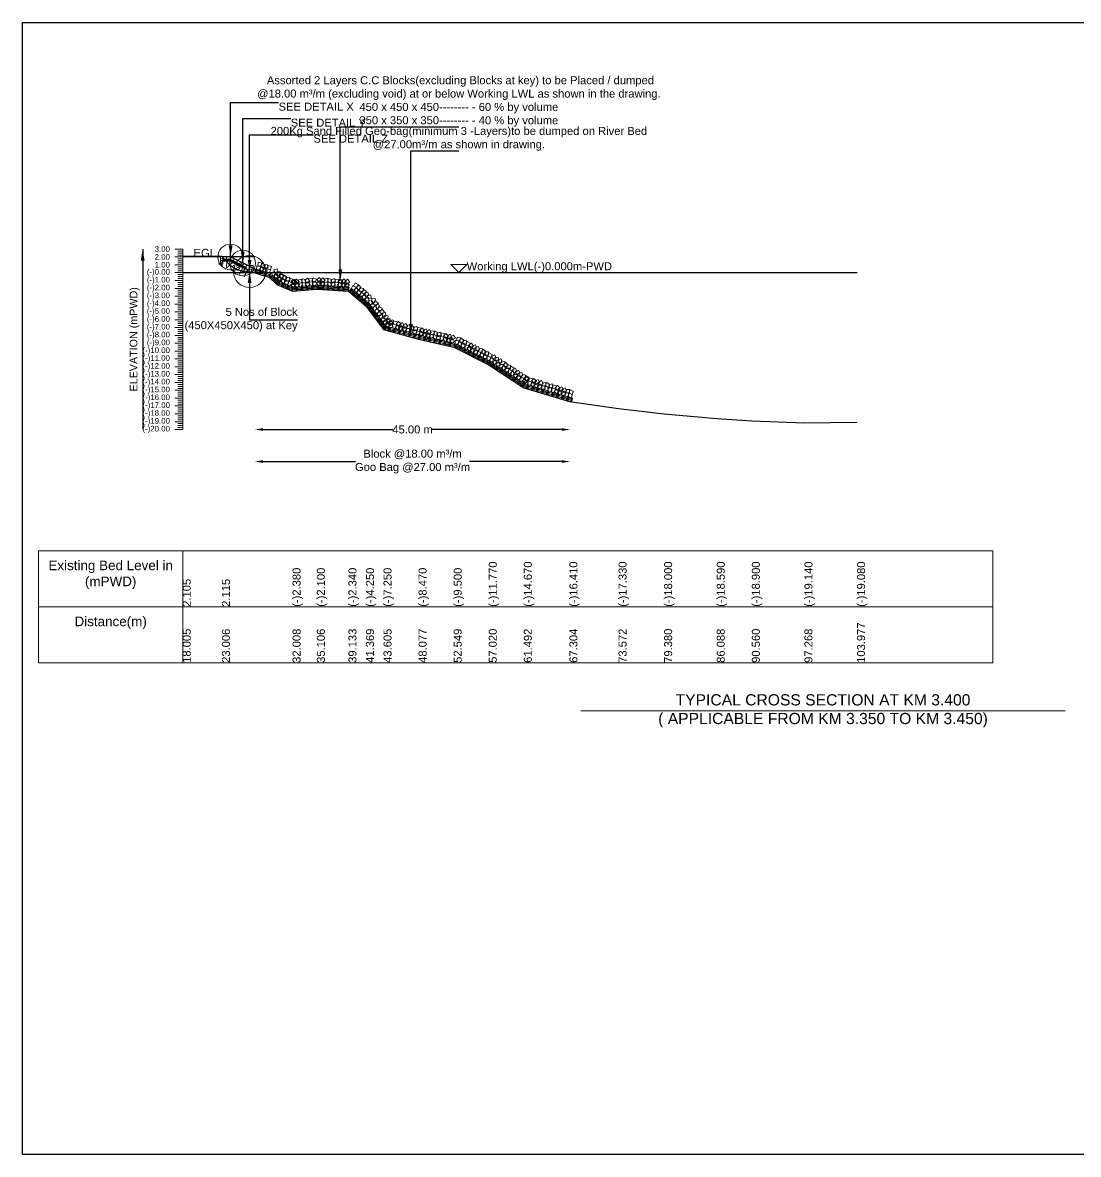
# Model space of a CAD drawing. Header units: inches. Extents: x 89000 to 1304432, y -10828 to 220529.
# Drawn here: x 701460 to 708055, y 172130 to 179201 of the extents above; entities that cross this region are included whole.
import ezdxf

# ---------------------------------------------------------------- set-up
doc = ezdxf.new("R2010")
doc.units = ezdxf.units.IN
doc.header["$LTSCALE"] = 7
doc.header["$MEASUREMENT"] = 0
for name, color, linetype, lineweight in [('Cross section Data Border', 7, 'Continuous', 9), ('Cross Section Labels', 7, 'Continuous', 9), ('Existing_Bed_Level for Xsection', 7, 'Continuous', 25), ('Long Section Labels', 7, 'Continuous', 9)]:
    doc.layers.add(name, color=color, linetype=linetype, lineweight=lineweight)
doc.styles.get("Standard").update_dxf_attribs({"font": 'arial.ttf'})
doc.dimstyles.new('Appron Lebeling Style', dxfattribs={"dimtxt": 50, "dimasz": 50, "dimexe": 0.18, "dimexo": 0.0625, "dimgap": 0.09, "dimtad": 0, "dimtih": 1, "dimtoh": 1, "dimdec": 4, "dimzin": 0, "dimdsep": 46, "dimtxsty": 'Standard', "dimcen": 0.09, "dimse1": 1, "dimse2": 1, "dimadec": 0, "dimazin": 0, "dimtfac": 1, "dimtdec": 4, "dimtofl": 0, "dimtmove": 0, "dimatfit": 3, "dimfxl": 1, "dimtolj": 1, "dimtzin": 0, "dimarcsym": 0})
doc.dimstyles.get("Standard").update_dxf_attribs({"dimtxt": 0.18, "dimasz": 0.18, "dimexe": 0.18, "dimexo": 0.0625, "dimgap": 0.09, "dimtad": 0, "dimtih": 1, "dimtoh": 1, "dimdec": 4, "dimzin": 0, "dimdsep": 46, "dimtxsty": 'Standard', "dimcen": 0.09, "dimadec": 0, "dimazin": 0, "dimtfac": 1, "dimtdec": 4, "dimtofl": 0, "dimtmove": 0, "dimatfit": 3, "dimfxl": 1, "dimtolj": 1, "dimtzin": 0, "dimarcsym": 0})

# ---------------------------------------------------------------- blocks, each defined once
blk = doc.blocks.new('*D66')
at = {"layer": 'Cross Section Labels', "color": 0, "lineweight": -2, "transparency": 16777216}
for p, q in [((702960.6, 176658.5), (703771.8, 176658.5)), ((704830.1, 176658.5), (704018.9, 176658.5))]:
    blk.add_line(p, q, dxfattribs=at)
at = {"layer": 'Cross Section Labels', "color": 0, "transparency": 16777216}
for points in [[(702960.6, 176666.8), (702960.6, 176650.2), (702910.6, 176658.5)], [(704830.1, 176666.8), (704830.1, 176650.2), (704880.1, 176658.5)]]:
    blk.add_solid(points, dxfattribs=at)
at = {"layer": 'Defpoints', "color": 0, "transparency": 16777216}
for p in [(702910.6, 177638.5), (704880.1, 176833.7), (704880.1, 176658.5)]:
    blk.add_point(p, dxfattribs=at)
at = {"layer": 'Cross Section Labels', "color": 0, "transparency": 16777216, "insert": (703895.4, 176658.5), "char_height": 50, "attachment_point": 5}
blk.add_mtext('\\A1;45.00 m', dxfattribs=at)
blk = doc.blocks.new('*D67')
at = {"layer": 'Cross Section Labels', "color": 0, "lineweight": -2, "transparency": 16777216}
for p, q in [((702960.6, 176458.5), (703539.7, 176458.5)), ((704830.1, 176458.5), (704251, 176458.5))]:
    blk.add_line(p, q, dxfattribs=at)
at = {"layer": 'Cross Section Labels', "color": 0, "transparency": 16777216}
for points in [[(702960.6, 176466.8), (702960.6, 176450.2), (702910.6, 176458.5)], [(704830.1, 176466.8), (704830.1, 176450.2), (704880.1, 176458.5)]]:
    blk.add_solid(points, dxfattribs=at)
at = {"layer": 'Defpoints', "color": 0, "transparency": 16777216}
for p in [(702910.6, 177638.5), (704880.1, 176833.7), (704880.1, 176458.5)]:
    blk.add_point(p, dxfattribs=at)
at = {"layer": 'Cross Section Labels', "color": 0, "transparency": 16777216, "insert": (703895.4, 176458.5), "char_height": 50, "attachment_point": 5}
blk.add_mtext('\\A1;Block @18.00 m³/m ^JGoo Bag @27.00 m³/m ', dxfattribs=at)

msp = doc.modelspace()

# ---------------------------------------------------------------- linework, layer by layer
msp.add_lwpolyline([(701459.68143, 179200.63194), (711459.68143, 179200.63194), (711459.68143, 172129.63194), (701459.68143, 172129.63194)], close=True)
at = {"layer": 'Cross section Data Border'}
msp.add_lwpolyline([(701559.68143, 175900.63194), (707521.52304, 175900.63194), (707521.52304, 175200.63194), (701559.68143, 175200.63194)], close=True, dxfattribs=at)
for points in [[(702459.68143, 175900.63194), (702459.68143, 175200.63194)], [(701559.68143, 175550.63194), (707521.52304, 175550.63194)]]:
    msp.add_lwpolyline(points, dxfattribs=at)
at = {"layer": 'Cross Section Labels'}
msp.add_lwpolyline([(704183.60416, 177638.49194), (704233.60416, 177688.49194), (704133.60416, 177688.49194)], close=True, dxfattribs=at)
msp.add_lwpolyline([(704947.68143, 174900.63194), (706459.68143, 174900.63194), (707971.68143, 174900.63194)], dxfattribs=at)
for centre, radius in [((702758.70416, 177736.49194), 80), ((702834.65416, 177698.51694), 80), ((702877.52916, 177645.84194), 100)]:
    msp.add_circle(centre, radius, dxfattribs=at)
at = {"layer": 'Existing_Bed_Level for Xsection'}
for points in [[(702459.68143, 177741.63694), (702704.75419, 177742.12694), (702753.75588, 177686.31594), (702802.779, 177656.62194), (702851.78069, 177647.80194), (702900.80382, 177641.92194), (702949.80551, 177624.77194), (702998.82863, 177610.07194), (703047.83033, 177564.50194), (703145.85514, 177521.87194), (703297.62778, 177535.59194), (703494.98849, 177523.83194), (703604.54451, 177430.24194), (703714.10169, 177283.24194), (703933.21888, 177223.46194), (704152.33904, 177172.99194), (704371.46148, 177061.76194), (704590.58569, 176919.66194), (704875.3338, 176834.40194), (705182.46624, 176789.32194), (705467.09432, 176756.49194), (705795.78828, 176727.58194), (706014.91824, 176712.39194), (706343.61399, 176700.63194), (706672.31055, 176703.57194)], [(702910.60416, 177736.49194), (702459.68143, 177736.49194)], [(702954.70416, 177638.49194), (702761.808, 177734.94002), (702758.70416, 177736.49194), (702755.23396, 177736.49194), (702711.13396, 177736.49194)], [(702711.13396, 177721.79194), (702755.23396, 177721.79194), (702855.47916, 177671.66934)], [(702711.13396, 177716.89194), (702754.07722, 177716.89194), (702855.47916, 177666.19097)], [(702711.13396, 177711.99194), (702752.92049, 177711.99194), (702855.47916, 177660.7126)], [(702459.68143, 177638.49194), (706672.31055, 177638.49194)]]:
    msp.add_lwpolyline(points, dxfattribs=at)
at = {"layer": 'Long Section Labels'}
for points in [[(702459.68143, 177785.49194), (702409.68143, 177785.49194)], [(702459.68143, 177773.24194), (702429.68143, 177773.24194)], [(702459.68143, 176658.49194), (702459.68143, 176707.49194), (702459.68143, 176756.49194), (702459.68143, 176805.49194), (702459.68143, 176854.49194), (702459.68143, 176903.49194), (702459.68143, 176952.49194), (702459.68143, 177001.49194), (702459.68143, 177050.49194), (702459.68143, 177099.49194), (702459.68143, 177148.49194), (702459.68143, 177197.49194), (702459.68143, 177246.49194), (702459.68143, 177295.49194), (702459.68143, 177344.49194), (702459.68143, 177393.49194), (702459.68143, 177442.49194), (702459.68143, 177491.49194), (702459.68143, 177540.49194), (702459.68143, 177589.49194), (702459.68143, 177638.49194), (702459.68143, 177687.49194), (702459.68143, 177736.49194), (702459.68143, 177785.49194)], [(702459.68143, 177736.49194), (702409.68143, 177736.49194)], [(702459.68143, 177760.99194), (702429.68143, 177760.99194)], [(702459.68143, 177748.74194), (702429.68143, 177748.74194)], [(702459.68143, 177724.24194), (702429.68143, 177724.24194)], [(702459.68143, 177711.99194), (702429.68143, 177711.99194)], [(702459.68143, 177699.74194), (702429.68143, 177699.74194)], [(702459.68143, 177687.49194), (702409.68143, 177687.49194)], [(702459.68143, 177638.49194), (702409.68143, 177638.49194)], [(702459.68143, 177675.24194), (702429.68143, 177675.24194)], [(702459.68143, 177662.99194), (702429.68143, 177662.99194)], [(702459.68143, 177650.74194), (702429.68143, 177650.74194)], [(702459.68143, 177626.24194), (702429.68143, 177626.24194)], [(702459.68143, 177589.49194), (702409.68143, 177589.49194)], [(702459.68143, 177613.99194), (702429.68143, 177613.99194)], [(702459.68143, 177601.74194), (702429.68143, 177601.74194)], [(702459.68143, 177577.24194), (702429.68143, 177577.24194)], [(702459.68143, 177564.99194), (702429.68143, 177564.99194)], [(702459.68143, 177540.49194), (702409.68143, 177540.49194)], [(702459.68143, 177491.49194), (702409.68143, 177491.49194)], [(702459.68143, 177552.74194), (702429.68143, 177552.74194)], [(702459.68143, 177528.24194), (702429.68143, 177528.24194)], [(702459.68143, 177515.99194), (702429.68143, 177515.99194)], [(702459.68143, 177503.74194), (702429.68143, 177503.74194)], [(702459.68143, 177442.49194), (702409.68143, 177442.49194)], [(702459.68143, 177479.24194), (702429.68143, 177479.24194)], [(702459.68143, 177466.99194), (702429.68143, 177466.99194)], [(702459.68143, 177454.74194), (702429.68143, 177454.74194)], [(702459.68143, 177430.24194), (702429.68143, 177430.24194)], [(702459.68143, 177417.99194), (702429.68143, 177417.99194)], [(702459.68143, 177393.49194), (702409.68143, 177393.49194)], [(702459.68143, 177344.49194), (702409.68143, 177344.49194)], [(702459.68143, 177405.74194), (702429.68143, 177405.74194)], [(702459.68143, 177381.24194), (702429.68143, 177381.24194)], [(702459.68143, 177368.99194), (702429.68143, 177368.99194)], [(702459.68143, 177356.74194), (702429.68143, 177356.74194)], [(702459.68143, 177295.49194), (702409.68143, 177295.49194)], [(702459.68143, 177332.24194), (702429.68143, 177332.24194)], [(702459.68143, 177319.99194), (702429.68143, 177319.99194)], [(702459.68143, 177307.74194), (702429.68143, 177307.74194)], [(702459.68143, 177283.24194), (702429.68143, 177283.24194)], [(702459.68143, 177270.99194), (702429.68143, 177270.99194)], [(702459.68143, 177246.49194), (702409.68143, 177246.49194)], [(702459.68143, 177258.74194), (702429.68143, 177258.74194)], [(702459.68143, 177234.24194), (702429.68143, 177234.24194)], [(702459.68143, 177221.99194), (702429.68143, 177221.99194)], [(702459.68143, 177209.74194), (702429.68143, 177209.74194)], [(702459.68143, 177197.49194), (702409.68143, 177197.49194)], [(702459.68143, 177148.49194), (702409.68143, 177148.49194)], [(702459.68143, 177185.24194), (702429.68143, 177185.24194)], [(702459.68143, 177172.99194), (702429.68143, 177172.99194)], [(702459.68143, 177160.74194), (702429.68143, 177160.74194)], [(702459.68143, 177136.24194), (702429.68143, 177136.24194)], [(702459.68143, 177099.49194), (702409.68143, 177099.49194)], [(702459.68143, 177123.99194), (702429.68143, 177123.99194)], [(702459.68143, 177111.74194), (702429.68143, 177111.74194)], [(702459.68143, 177087.24194), (702429.68143, 177087.24194)], [(702459.68143, 177074.99194), (702429.68143, 177074.99194)], [(702459.68143, 177062.74194), (702429.68143, 177062.74194)], [(702459.68143, 177050.49194), (702409.68143, 177050.49194)], [(702459.68143, 177001.49194), (702409.68143, 177001.49194)], [(702459.68143, 177038.24194), (702429.68143, 177038.24194)], [(702459.68143, 177025.99194), (702429.68143, 177025.99194)], [(702459.68143, 177013.74194), (702429.68143, 177013.74194)], [(702459.68143, 176989.24194), (702429.68143, 176989.24194)], [(702459.68143, 176952.49194), (702409.68143, 176952.49194)], [(702459.68143, 176976.99194), (702429.68143, 176976.99194)], [(702459.68143, 176964.74194), (702429.68143, 176964.74194)], [(702459.68143, 176940.24194), (702429.68143, 176940.24194)], [(702459.68143, 176927.99194), (702429.68143, 176927.99194)], [(702459.68143, 176903.49194), (702409.68143, 176903.49194)], [(702459.68143, 176854.49194), (702409.68143, 176854.49194)], [(702459.68143, 176915.74194), (702429.68143, 176915.74194)], [(702459.68143, 176891.24194), (702429.68143, 176891.24194)], [(702459.68143, 176878.99194), (702429.68143, 176878.99194)], [(702459.68143, 176866.74194), (702429.68143, 176866.74194)], [(702459.68143, 176805.49194), (702409.68143, 176805.49194)], [(702459.68143, 176842.24194), (702429.68143, 176842.24194)], [(702459.68143, 176829.99194), (702429.68143, 176829.99194)], [(702459.68143, 176817.74194), (702429.68143, 176817.74194)], [(702459.68143, 176793.24194), (702429.68143, 176793.24194)], [(702459.68143, 176780.99194), (702429.68143, 176780.99194)], [(702459.68143, 176756.49194), (702409.68143, 176756.49194)], [(702459.68143, 176707.49194), (702409.68143, 176707.49194)], [(702459.68143, 176768.74194), (702429.68143, 176768.74194)], [(702459.68143, 176744.24194), (702429.68143, 176744.24194)], [(702459.68143, 176731.99194), (702429.68143, 176731.99194)], [(702459.68143, 176719.74194), (702429.68143, 176719.74194)], [(702459.68143, 176658.49194), (702409.68143, 176658.49194)], [(702459.68143, 176695.24194), (702429.68143, 176695.24194)], [(702459.68143, 176682.99194), (702429.68143, 176682.99194)], [(702459.68143, 176670.74194), (702429.68143, 176670.74194)]]:
    msp.add_lwpolyline(points, dxfattribs=at)
for points in [[(702711.13396, 177736.49194), (702696.43396, 177736.49194), (702696.43396, 177714.44194), (702711.13396, 177714.44194)], [(702711.13396, 177714.44194), (702696.43396, 177714.44194), (702696.43396, 177692.39194), (702711.13396, 177692.39194)], [(702733.18396, 177736.49194), (702711.13396, 177736.49194), (702711.13396, 177721.79194), (702733.18396, 177721.79194)], [(702755.23396, 177736.49194), (702733.18396, 177736.49194), (702733.18396, 177721.79194), (702755.23396, 177721.79194)], [(702781.53012, 177725.07896), (702761.808, 177734.94002), (702755.23396, 177721.79194), (702774.95608, 177711.93088)], [(702801.25224, 177715.2179), (702781.53012, 177725.07896), (702774.95608, 177711.93088), (702794.6782, 177702.06982)], [(702820.97436, 177705.35684), (702801.25224, 177715.2179), (702794.6782, 177702.06982), (702814.40032, 177692.20876)], [(702840.69648, 177695.49578), (702820.97436, 177705.35684), (702814.40032, 177692.20876), (702834.12244, 177682.3477)], [(702860.4186, 177685.63472), (702840.69648, 177695.49578), (702834.12244, 177682.3477), (702853.84456, 177672.48664)], [(702952.00813, 177699.82716), (702930.01956, 177701.47197), (702928.37475, 177679.4834), (702950.36332, 177677.83859)], [(702976.32425, 177685.26589), (702958.10898, 177697.69193), (702945.68294, 177679.47666), (702963.89821, 177667.05062)], [(702866.50416, 177660.54194), (702844.45416, 177660.54194), (702844.45416, 177638.49194), (702866.50416, 177638.49194)], [(702877.52916, 177682.59194), (702855.47916, 177682.59194), (702855.47916, 177660.54194), (702877.52916, 177660.54194)], [(702888.55416, 177660.54194), (702866.50416, 177660.54194), (702866.50416, 177638.49194), (702888.55416, 177638.49194)], [(702899.57916, 177682.59194), (702877.52916, 177682.59194), (702877.52916, 177660.54194), (702899.57916, 177660.54194)], [(702910.60416, 177660.54194), (702888.55416, 177660.54194), (702888.55416, 177638.49194), (702910.60416, 177638.49194)], [(702944.72413, 177679.015), (702922.73556, 177680.65981), (702921.09075, 177658.67125), (702943.07932, 177657.02643)], [(702969.04025, 177664.45373), (702950.82498, 177676.87978), (702938.39894, 177658.66451), (702956.61421, 177646.23847)], [(702981.36826, 177668.62729), (702959.90735, 177663.56448), (702964.97017, 177642.10357), (702986.43107, 177647.16639)], [(702987.70153, 177689.74818), (702966.24063, 177684.68537), (702971.30345, 177663.22446), (702992.76435, 177668.28728)], [(703008.01719, 177656.42596), (702986.8963, 177662.75924), (702980.56302, 177641.63835), (703001.68391, 177635.30507)], [(703014.35047, 177677.54685), (702993.22958, 177683.88013), (702986.8963, 177662.75924), (703008.01719, 177656.42596)], [(703041.90478, 177624.71734), (703035.41661, 177645.79117), (703014.34278, 177639.30299), (703020.83096, 177618.22917)], [(703056.92084, 177640.86419), (703050.43266, 177661.93802), (703029.35884, 177655.44984), (703035.84701, 177634.37602)], [(703054.89313, 177628.40743), (703032.85732, 177627.61661), (703033.64814, 177605.5808), (703055.68395, 177606.37162)], [(703069.90918, 177644.55428), (703047.87337, 177643.76346), (703048.66419, 177621.72765), (703070.7, 177622.51847)], [(703088.78879, 177624.73392), (703066.98055, 177627.99016), (703063.72431, 177606.18192), (703085.53255, 177602.92568)], [(703086.85531, 177607.51151), (703086.04694, 177629.54669), (703064.01176, 177628.73832), (703064.82013, 177606.70314)], [(703071.83925, 177591.36466), (703071.03089, 177613.39984), (703048.99571, 177612.59147), (703049.80408, 177590.55629)], [(703079.99506, 177604.51331), (703058.18682, 177607.76956), (703054.93057, 177585.96132), (703076.73881, 177582.70507)], [(703103.17536, 177588.2045), (703085.9225, 177601.93553), (703072.19147, 177584.68267), (703089.44433, 177570.95163)], [(703111.9691, 177608.4251), (703094.71624, 177622.15613), (703080.9852, 177604.90327), (703098.23806, 177591.17224)], [(703117.61818, 177589.84559), (703095.70827, 177587.36401), (703098.18985, 177565.4541), (703120.09977, 177567.93568)], [(703126.41192, 177610.0662), (703104.502, 177607.58461), (703106.98359, 177585.6747), (703128.8935, 177588.15628)], [(703142.63179, 177574.56954), (703122.41119, 177583.36328), (703113.61745, 177563.14268), (703133.83805, 177554.34894)], [(703151.42552, 177594.79015), (703131.20492, 177603.58388), (703122.41119, 177583.36328), (703142.63179, 177574.56954)], [(703163.76689, 177557.766), (703150.64159, 177575.48405), (703132.92355, 177562.35875), (703146.04885, 177544.64071)], [(703148.29575, 177596.04961), (703134.16437, 177579.12311), (703151.09087, 177564.99173), (703165.22225, 177581.91823)], [(703150.28094, 177574.08916), (703136.14956, 177557.16266), (703153.07606, 177543.03127), (703167.20744, 177559.95777)], [(703172.56063, 177577.98661), (703159.43533, 177595.70465), (703141.71728, 177582.57935), (703154.84258, 177564.86131)], [(703187.18159, 177583.91578), (703170.24384, 177598.03368), (703156.12594, 177581.09593), (703173.06369, 177566.97803)], [(703189.16678, 177561.95533), (703172.22903, 177576.07323), (703158.11113, 177559.13548), (703175.04888, 177545.01758)], [(703200.1599, 177598.64221), (703179.46306, 177591.03673), (703187.06854, 177570.33989), (703207.76538, 177577.94537)], [(703202.14509, 177576.68175), (703181.44825, 177569.07627), (703189.05373, 177548.37943), (703209.75057, 177555.98491)], [(703228.32258, 177595.45355), (703206.59736, 177599.22414), (703202.82676, 177577.49893), (703224.55198, 177573.72833)], [(703230.30777, 177573.49309), (703208.58255, 177577.26369), (703204.81195, 177555.53847), (703226.53717, 177551.76788)], [(703240.20746, 177603.82241), (703222.17414, 177591.13376), (703234.8628, 177573.10044), (703252.89611, 177585.7891)], [(703242.19265, 177581.86196), (703224.15933, 177569.1733), (703236.84798, 177551.13999), (703254.8813, 177563.82864)], [(703269.48321, 177602.41944), (703247.52276, 177600.43425), (703249.50795, 177578.47379), (703271.4684, 177580.45898)], [(703271.4684, 177580.45898), (703249.50795, 177578.47379), (703251.49314, 177556.51334), (703273.45359, 177558.49853)], [(703296.08877, 177597.81552), (703276.07232, 177607.06454), (703266.8233, 177587.04809), (703286.83975, 177577.79907)], [(703298.07396, 177575.85507), (703278.05751, 177585.10408), (703268.80849, 177565.08764), (703288.82494, 177555.83862)], [(703311.74529, 177586.44896), (703295.24796, 177571.81884), (703309.87809, 177555.32151), (703326.37542, 177569.95163)], [(703313.05685, 177608.45992), (703296.55951, 177593.8298), (703311.18964, 177577.33247), (703327.68697, 177591.96259)], [(703348.38712, 177568.65247), (703333.74386, 177585.13815), (703317.25818, 177570.49489), (703331.90144, 177554.00922)], [(703349.69867, 177590.66343), (703335.05541, 177607.14911), (703318.56973, 177592.50585), (703333.21299, 177576.02018)], [(703363.41621, 177581.27906), (703341.81669, 177576.84473), (703346.25101, 177555.24521), (703367.85053, 177559.67954)], [(703364.72776, 177603.29001), (703343.12824, 177598.85569), (703347.56256, 177577.25617), (703369.16208, 177581.69049)], [(703390.78858, 177573.92667), (703369.86847, 177580.89459), (703362.90056, 177559.97449), (703383.82066, 177553.00657)], [(703392.10013, 177595.93763), (703371.18003, 177602.90555), (703364.21211, 177581.98545), (703385.13221, 177575.01753)], [(703403.78848, 177580.42981), (703384.06474, 177570.57198), (703393.92258, 177550.84824), (703413.64631, 177560.70608)], [(703405.10003, 177602.44077), (703385.3763, 177592.58294), (703395.23413, 177572.8592), (703414.95786, 177582.71704)], [(703432.52774, 177574.67718), (703410.51678, 177575.98873), (703409.20523, 177553.97777), (703431.21619, 177552.66622)], [(703433.83929, 177596.68814), (703411.82834, 177597.99969), (703410.51678, 177575.98873), (703432.52774, 177574.67718)], [(703458.14936, 177566.15755), (703439.73582, 177578.28784), (703427.60553, 177559.8743), (703446.01907, 177547.74401)], [(703459.46092, 177588.16851), (703441.04737, 177600.2988), (703428.91708, 177581.88526), (703447.33062, 177569.75497)], [(703465.82201, 177577.2681), (703449.32468, 177562.63798), (703463.9548, 177546.14064), (703480.45213, 177560.77077)], [(703467.13356, 177599.27906), (703450.63623, 177584.64893), (703465.26635, 177568.1516), (703481.76369, 177582.78173)], [(703502.46383, 177559.47161), (703487.82057, 177575.95729), (703471.3349, 177561.31403), (703485.97815, 177544.82835)], [(703503.77538, 177581.48257), (703489.13213, 177597.96824), (703472.64645, 177583.32499), (703487.28971, 177566.83931)], [(703542.05057, 177548.75665), (703522.14768, 177558.24756), (703512.65677, 177538.34467), (703532.55966, 177528.85376)], [(703556.3727, 177565.52207), (703536.4698, 177575.01298), (703526.97889, 177555.11009), (703546.88178, 177545.61918)], [(703573.77096, 177543.14787), (703561.28729, 177561.3237), (703543.11147, 177548.84003), (703555.59513, 177530.66421)], [(703559.44883, 177526.38245), (703546.96516, 177544.55828), (703528.78934, 177532.07462), (703541.273, 177513.89879)], [(703573.74026, 177523.72857), (703552.06233, 177527.76217), (703548.02873, 177506.08424), (703569.70666, 177502.05064)], [(703593.19369, 177501.80592), (703576.42827, 177516.12805), (703562.10614, 177499.36264), (703578.87156, 177485.04051)], [(703588.06239, 177540.49399), (703566.38446, 177544.52759), (703562.35086, 177522.84966), (703584.02879, 177518.81606)], [(703607.51581, 177518.57134), (703590.7504, 177532.89347), (703576.42827, 177516.12805), (703593.19369, 177501.80592)], [(703608.49147, 177479.55667), (703601.12081, 177500.33829), (703580.33919, 177492.96764), (703587.70985, 177472.18601)], [(703622.8136, 177496.32208), (703615.44294, 177517.10371), (703594.66132, 177509.73305), (703602.03197, 177488.95143)], [(703621.31274, 177483.79093), (703599.32984, 177482.07202), (703601.04875, 177460.08912), (703623.03165, 177461.80803)], [(703635.63487, 177500.55635), (703613.65197, 177498.83743), (703615.37088, 177476.85453), (703637.35378, 177478.57345)], [(703642.7509, 177439.25653), (703645.92653, 177461.07666), (703624.10641, 177464.25229), (703620.93078, 177442.43216)], [(703662.09023, 177435.8958), (703644.78396, 177449.55946), (703631.1203, 177432.25319), (703648.42657, 177418.58953)], [(703660.43082, 177452.43314), (703663.60645, 177474.25327), (703641.78633, 177477.4289), (703638.6107, 177455.60877)], [(703674.10043, 177410.22365), (703665.95281, 177430.71313), (703645.46333, 177422.56551), (703653.61095, 177402.07603)], [(703679.77015, 177449.07241), (703662.46388, 177462.73607), (703648.80022, 177445.4298), (703666.10649, 177431.76614)], [(703687.44903, 177404.47013), (703667.20302, 177413.20521), (703658.46794, 177392.95919), (703678.71396, 177384.22412)], [(703691.78034, 177423.40026), (703683.63272, 177443.88974), (703663.14324, 177435.74212), (703671.29086, 177415.25264)], [(703705.12895, 177417.64674), (703684.88294, 177426.38182), (703676.14786, 177406.13581), (703696.39387, 177397.40073)], [(703701.56336, 177378.78309), (703688.38675, 177396.46301), (703670.70684, 177383.2864), (703683.88345, 177365.60648)], [(703711.55293, 177353.69804), (703708.9685, 177375.59606), (703687.07048, 177373.01162), (703689.65492, 177351.1136)], [(703719.24328, 177391.9597), (703706.06667, 177409.63962), (703688.38675, 177396.46301), (703701.56336, 177378.78309)], [(703724.99362, 177354.98721), (703703.17603, 177358.18021), (703699.98302, 177336.36262), (703721.80061, 177333.16962)], [(703729.23285, 177366.87465), (703726.64842, 177388.77267), (703704.7504, 177386.18823), (703707.33483, 177364.29021)], [(703742.67353, 177368.16382), (703720.85594, 177371.35682), (703717.66294, 177349.53923), (703739.48053, 177346.34623)], [(703759.05707, 177339.24225), (703740.0137, 177350.35767), (703728.89828, 177331.3143), (703747.94165, 177320.19888)], [(703752.66709, 177328.67373), (703755.84272, 177350.49386), (703734.0226, 177353.66949), (703730.84697, 177331.84936)], [(703773.11536, 177342.93722), (703751.78764, 177337.33981), (703757.38506, 177316.01209), (703778.71277, 177321.60951)], [(703734.98718, 177315.49712), (703738.16281, 177337.31724), (703716.34268, 177340.49288), (703713.16705, 177318.67275)], [(703753.25346, 177317.96972), (703734.21008, 177329.08514), (703723.09467, 177310.04177), (703742.13804, 177298.92635)], [(703754.3265, 177312.13639), (703737.02023, 177325.80004), (703723.35658, 177308.49378), (703740.66285, 177294.83012)], [(703772.00642, 177325.313), (703754.70015, 177338.97666), (703741.03649, 177321.67039), (703758.34276, 177308.00673)], [(703767.31174, 177321.66469), (703745.98403, 177316.06728), (703751.58144, 177294.73956), (703772.90916, 177300.33698)], [(703794.25719, 177310.13297), (703772.98466, 177315.93658), (703767.18105, 177294.66405), (703788.45358, 177288.86044)], [(703800.06081, 177331.4055), (703778.78828, 177337.20911), (703772.98466, 177315.93658), (703794.25719, 177310.13297)], [(703817.58324, 177296.53343), (703802.05312, 177312.18648), (703786.40007, 177296.65636), (703801.93019, 177281.00331)], [(703823.38685, 177317.80596), (703807.85673, 177333.45901), (703792.20368, 177317.92889), (703807.7338, 177302.27584)], [(703827.37395, 177305.8316), (703808.22387, 177294.90105), (703819.15442, 177275.75097), (703838.3045, 177286.68152)], [(703833.17756, 177327.10413), (703814.02748, 177316.17358), (703824.95803, 177297.0235), (703844.10811, 177307.95405)], [(703859.5803, 177280.88988), (703848.6345, 177300.03125), (703829.49313, 177289.08545), (703840.43893, 177269.94408)], [(703865.38391, 177302.16241), (703854.43811, 177321.30378), (703835.29674, 177310.35798), (703846.24254, 177291.21661)], [(703876.88199, 177290.1611), (703854.8322, 177290.2568), (703854.7365, 177268.20701), (703876.78629, 177268.1113)], [(703882.68561, 177311.43363), (703860.63581, 177311.52933), (703860.54011, 177289.47954), (703882.5899, 177289.38383)], [(703902.16117, 177277.34441), (703883.1178, 177288.45983), (703872.00238, 177269.41646), (703891.04575, 177258.30104)], [(703907.96478, 177298.61694), (703888.92141, 177309.73236), (703877.80599, 177290.68899), (703896.84937, 177279.57357)], [(703916.21945, 177281.03939), (703894.89174, 177275.44197), (703900.48916, 177254.11425), (703921.81687, 177259.71167)], [(703922.02307, 177302.31192), (703900.69535, 177296.7145), (703906.29277, 177275.38678), (703927.62049, 177280.9842)], [(703943.16491, 177269.50766), (703921.89238, 177275.31128), (703916.08876, 177254.03875), (703937.36129, 177248.23513)], [(703948.96852, 177290.78019), (703927.69599, 177296.58381), (703921.89238, 177275.31128), (703943.16491, 177269.50766)], [(703965.16824, 177257.21137), (703949.02522, 177272.23153), (703934.00506, 177256.0885), (703950.14808, 177241.06834)], [(703970.11744, 177278.69876), (703953.97441, 177293.71892), (703938.95425, 177277.57589), (703955.09728, 177262.55573)], [(703979.52889, 177288.38061), (703960.83075, 177276.69379), (703972.51758, 177257.99564), (703991.21572, 177269.68247)], [(704012.7059, 177264.74537), (704001.00419, 177283.4342), (703982.31535, 177271.73249), (703994.01707, 177253.04366)], [(704029.62342, 177274.70035), (704007.5874, 177273.91514), (704008.37261, 177251.87912), (704030.40863, 177252.66433)], [(704055.39441, 177262.90374), (704035.92221, 177273.24955), (704025.5764, 177253.77734), (704045.04861, 177243.43153)], [(703974.5797, 177266.89322), (703955.88155, 177255.2064), (703967.56838, 177236.50825), (703986.26652, 177248.19508)], [(704007.7567, 177243.25798), (703996.05499, 177261.94681), (703977.36616, 177250.2451), (703989.06787, 177231.55627)], [(704024.67422, 177253.21296), (704002.63821, 177252.42775), (704003.42342, 177230.39173), (704025.45943, 177231.17694)], [(704050.44522, 177241.41635), (704030.97301, 177251.76216), (704020.62721, 177232.28995), (704040.09941, 177221.94414)], [(704064.34468, 177245.66997), (704043.25759, 177239.22503), (704049.70253, 177218.13794), (704070.78962, 177224.58288)], [(704069.29387, 177267.15736), (704048.20678, 177260.71242), (704054.65172, 177239.62533), (704075.73881, 177246.07027)], [(704091.72929, 177235.22386), (704070.2419, 177240.17305), (704065.2927, 177218.68566), (704086.78009, 177213.73647)], [(704096.67848, 177256.71125), (704075.19109, 177261.66044), (704070.2419, 177240.17305), (704091.72929, 177235.22386)], [(704115.57998, 177222.56699), (704099.43695, 177237.58716), (704084.41679, 177221.44413), (704100.55982, 177206.42397)], [(704120.52917, 177244.05439), (704104.38615, 177259.07455), (704089.36599, 177242.93152), (704105.50901, 177227.91136)], [(704124.99143, 177232.24885), (704106.29329, 177220.56203), (704117.98012, 177201.86388), (704136.67826, 177213.55071)], [(704129.94063, 177253.73624), (704111.24249, 177242.04942), (704122.92931, 177223.35127), (704141.62746, 177235.0381)], [(704158.16844, 177208.61361), (704146.46673, 177227.30244), (704127.77789, 177215.60073), (704139.47961, 177196.9119)], [(704163.11763, 177230.101), (704151.41592, 177248.78983), (704132.72709, 177237.08812), (704144.4288, 177218.39929)], [(704185.39728, 177211.74508), (704163.82128, 177216.29248), (704159.27389, 177194.71648), (704180.84988, 177190.16908)], [(704195.37795, 177231.40694), (704173.80195, 177235.95434), (704169.25456, 177214.37834), (704190.83055, 177209.83094)], [(704207.56669, 177194.08662), (704191.16094, 177208.81936), (704176.42819, 177192.4136), (704192.83395, 177177.68086)], [(704217.54736, 177213.74848), (704201.14161, 177228.48122), (704186.40886, 177212.07546), (704202.81462, 177197.34272)], [(704232.06221, 177214.52777), (704210.0435, 177213.35354), (704211.21773, 177191.33483), (704233.23644, 177192.50906)], [(704256.1231, 177197.79122), (704236.46124, 177207.77189), (704226.48057, 177188.11003), (704246.14243, 177178.12937)], [(704222.08154, 177194.86591), (704200.06283, 177193.69168), (704201.23706, 177171.67297), (704223.25577, 177172.8472)], [(704246.14243, 177178.12937), (704226.48057, 177188.11003), (704216.4999, 177168.44818), (704236.16176, 177158.46751)], [(704266.24084, 177160.09868), (704254.19244, 177178.56591), (704235.72521, 177166.51752), (704247.7736, 177148.05029)], [(704276.22151, 177179.76054), (704264.17311, 177198.22777), (704245.70588, 177186.17938), (704257.75427, 177167.71215)], [(704277.70782, 177167.22765), (704256.74466, 177160.39037), (704263.58195, 177139.42721), (704284.54511, 177146.2645)], [(704287.68849, 177186.88951), (704266.72533, 177180.05222), (704273.56262, 177159.08907), (704294.52578, 177165.92636)], [(704304.21259, 177136.2949), (704297.3586, 177157.2526), (704276.4009, 177150.39862), (704283.25488, 177129.44092)], [(704314.19325, 177155.95676), (704307.33927, 177176.91446), (704286.38157, 177170.06048), (704293.23555, 177149.10278)], [(704323.0303, 177141.88039), (704301.4543, 177146.42779), (704296.90691, 177124.85179), (704318.4829, 177120.30439)], [(704333.01097, 177161.54225), (704311.43497, 177166.08965), (704306.88758, 177144.51365), (704328.46357, 177139.96625)], [(704345.19971, 177124.22193), (704328.79395, 177138.95467), (704314.06121, 177122.54891), (704330.46697, 177107.81617)], [(704355.18038, 177143.88379), (704338.77462, 177158.61653), (704324.04188, 177142.21077), (704340.44764, 177127.47803)], [(704369.69523, 177144.66308), (704347.67652, 177143.48885), (704348.85075, 177121.47014), (704370.86946, 177122.64437)], [(704393.75612, 177127.92654), (704374.09426, 177137.90721), (704364.11359, 177118.24535), (704383.77545, 177108.26468)], [(704359.71456, 177125.00122), (704337.69585, 177123.82699), (704338.87008, 177101.80828), (704360.88879, 177102.98251)], [(704383.77545, 177108.26468), (704364.11359, 177118.24535), (704354.13292, 177098.58349), (704373.79478, 177088.60282)], [(704406.69416, 177086.65929), (704396.65924, 177106.29352), (704377.02501, 177096.25859), (704387.05994, 177076.62437)], [(704418.69152, 177105.15972), (704408.65659, 177124.79395), (704389.02237, 177114.75902), (704399.05729, 177095.1248)], [(704418.84864, 177092.53999), (704397.28162, 177087.9502), (704401.8714, 177066.38318), (704423.43842, 177070.97297)], [(704430.84599, 177111.04042), (704409.27897, 177106.45064), (704413.86875, 177084.88361), (704435.43578, 177089.4734)], [(704441.94561, 177058.98603), (704437.33865, 177080.54939), (704415.77529, 177075.94243), (704420.38225, 177054.37907)], [(704453.94296, 177077.48646), (704449.33601, 177099.04982), (704427.77265, 177094.44286), (704432.3796, 177072.8795)], [(704461.2472, 177062.55711), (704440.27065, 177069.35319), (704433.47456, 177048.37664), (704454.45111, 177041.58055)], [(704473.24455, 177081.05754), (704452.268, 177087.85362), (704445.47192, 177066.87707), (704466.44847, 177060.08099)], [(704481.43201, 177042.66043), (704466.67039, 177059.04021), (704450.29061, 177044.2786), (704465.05223, 177027.89882)], [(704493.42936, 177061.16086), (704478.66775, 177077.54065), (704462.28797, 177062.77903), (704477.04958, 177046.39925)], [(704507.94551, 177060.40602), (704485.92567, 177061.559), (704484.77269, 177039.53917), (704506.79252, 177038.38618)], [(704495.94815, 177041.90559), (704473.92832, 177043.05857), (704472.77533, 177021.03874), (704494.79517, 177019.88575)], [(704518.11107, 177022.72634), (704499.61064, 177034.7237), (704487.61328, 177016.22327), (704506.11371, 177004.22591)], [(704530.10842, 177041.22677), (704511.60799, 177053.22413), (704499.61064, 177034.7237), (704518.11107, 177022.72634)], [(704536.19718, 177002.6778), (704526.16225, 177022.31202), (704506.52803, 177012.2771), (704516.56295, 176992.64287)], [(704548.19453, 177021.17823), (704538.15961, 177040.81245), (704518.52539, 177030.77753), (704528.56031, 177011.1433)], [(704548.35165, 177008.55849), (704526.78463, 177003.96871), (704531.37441, 176982.40169), (704552.94144, 176986.99147)], [(704560.34901, 177027.05892), (704538.78199, 177022.46914), (704543.37177, 177000.90212), (704564.93879, 177005.4919)], [(704571.44862, 176975.00453), (704566.84167, 176996.56789), (704545.27831, 176991.96094), (704549.88526, 176970.39758)], [(704583.44598, 176993.50496), (704578.83902, 177015.06832), (704557.27566, 177010.46137), (704561.88262, 176988.89801)], [(704602.74757, 176997.07604), (704581.77102, 177003.87213), (704574.97493, 176982.89558), (704595.95149, 176976.09949)], [(704622.93238, 176977.17937), (704608.17077, 176993.55915), (704591.79099, 176978.79754), (704606.5526, 176962.41776)], [(704619.64043, 176987.29284), (704598.18155, 176982.22144), (704603.25295, 176960.76256), (704624.71183, 176965.83396)], [(704590.75021, 176978.57561), (704569.77366, 176985.3717), (704562.97758, 176964.39515), (704583.95413, 176957.59906)], [(704610.93503, 176958.67894), (704596.17341, 176975.05872), (704579.79363, 176960.29711), (704594.55524, 176943.91733)], [(704613.3156, 176966.16941), (704591.85672, 176961.09801), (704596.92812, 176939.63914), (704618.387, 176944.71054)], [(704639.96941, 176953.97874), (704618.84599, 176960.30357), (704612.52116, 176939.18015), (704633.64458, 176932.85532)], [(704646.29424, 176975.10217), (704625.17082, 176981.427), (704618.84599, 176960.30357), (704639.96941, 176953.97874)], [(704662.95407, 176939.80986), (704647.81346, 176955.83998), (704631.78335, 176940.69937), (704646.92396, 176924.66926)], [(704669.2789, 176960.93329), (704654.13829, 176976.9634), (704638.10818, 176961.82279), (704653.24879, 176945.79268)], [(704672.97041, 176948.86452), (704653.5574, 176938.40806), (704664.01386, 176918.99505), (704683.42687, 176929.45151)], [(704679.29524, 176969.98794), (704659.88223, 176959.53149), (704670.33869, 176940.11848), (704689.7517, 176950.57493)], [(704704.55385, 176923.13858), (704694.08194, 176942.54325), (704674.67726, 176932.07134), (704685.14918, 176912.66666)], [(704710.87868, 176944.262), (704700.40677, 176963.66668), (704681.00209, 176953.19476), (704691.474, 176933.79009)], [(704722.07824, 176931.98164), (704700.03747, 176932.61939), (704699.39972, 176910.57862), (704721.44049, 176909.94087)], [(704728.40307, 176953.10506), (704706.3623, 176953.74281), (704705.72455, 176931.70204), (704727.76532, 176931.06429)], [(704747.03469, 176918.54736), (704728.27034, 176930.12759), (704716.69012, 176911.36324), (704735.45447, 176899.78301)], [(704753.35952, 176939.67079), (704734.59517, 176951.25101), (704723.01495, 176932.48666), (704741.7793, 176920.90643)], [(704761.17957, 176921.89561), (704739.72069, 176916.82421), (704744.79209, 176895.36533), (704766.25097, 176900.43673)], [(704767.5044, 176943.01903), (704746.04552, 176937.94763), (704751.11692, 176916.48875), (704772.5758, 176921.56016)], [(704794.15821, 176930.82836), (704773.03478, 176937.15319), (704766.70996, 176916.02977), (704787.83338, 176909.70494)], [(704817.14287, 176916.65948), (704802.00226, 176932.6896), (704785.97215, 176917.54899), (704801.11275, 176901.51888)], [(704827.15921, 176925.71414), (704807.7462, 176915.25768), (704818.20265, 176895.84467), (704837.61566, 176906.30113)], [(704858.74265, 176899.9882), (704848.27074, 176919.39287), (704828.86606, 176908.92096), (704839.33797, 176889.51628)], [(704787.83338, 176909.70494), (704766.70996, 176916.02977), (704760.38513, 176894.90634), (704781.50855, 176888.58151)], [(704810.81804, 176895.53606), (704795.67743, 176911.56617), (704779.64732, 176896.42556), (704794.78793, 176880.39545)], [(704820.83438, 176904.59072), (704801.42137, 176894.13426), (704811.87782, 176874.72125), (704831.29084, 176885.17771)], [(704852.41782, 176878.86477), (704841.94591, 176898.26945), (704822.54123, 176887.79754), (704833.01314, 176868.39286)], [(704869.94221, 176887.70784), (704847.90144, 176888.34559), (704847.26369, 176866.30481), (704869.30446, 176865.66706)], [(704876.26704, 176908.83126), (704854.22626, 176909.46901), (704853.58852, 176887.42824), (704875.62929, 176886.79049)], [(704894.89866, 176874.27356), (704876.13431, 176885.85378), (704864.55408, 176867.08943), (704883.31844, 176855.50921)], [(704901.22349, 176895.39698), (704882.45914, 176906.97721), (704870.87891, 176888.21286), (704889.64326, 176876.63263)]]:
    msp.add_lwpolyline(points, close=True, dxfattribs=at)
for centre, major_axis in [((702927.37177, 177637.0362), (15.39174, -5.38692)), ((702930.1235, 177644.89857), (15.39174, -5.38692)), ((702932.87524, 177652.76094), (15.39174, -5.38692)), ((702958.07913, 177626.63924), (15.62007, -4.68381)), ((702960.4717, 177634.61824), (15.62007, -4.68381)), ((702962.86428, 177642.59725), (15.62007, -4.68381)), ((702989.31928, 177617.27162), (15.62007, -4.68381)), ((702991.71185, 177625.25062), (15.62007, -4.68381)), ((702994.10442, 177633.22962), (15.62007, -4.68381)), ((703017.36356, 177598.52274), (11.94149, -11.1052)), ((703023.03629, 177604.62266), (11.94149, -11.1052)), ((703028.70902, 177610.72259), (11.94149, -11.1052)), ((703041.24654, 177576.31234), (11.94149, -11.1052)), ((703046.91927, 177582.41226), (11.94149, -11.1052)), ((703052.592, 177588.51218), (11.94149, -11.1052)), ((703067.60308, 177560.44478), (14.95426, -6.50346)), ((703070.92516, 177568.08368), (14.95426, -6.50346)), ((703074.24724, 177575.72257), (14.95426, -6.50346)), ((703097.5116, 177547.43787), (14.95426, -6.50346)), ((703100.83368, 177555.07677), (14.95426, -6.50346)), ((703104.15575, 177562.71566), (14.95426, -6.50346)), ((703134.06427, 177549.70875), (14.95426, -6.50346)), ((703219.60089, 177549.44835), (16.24098, 1.46816)), ((703252.08284, 177552.38467), (16.24098, 1.46816)), ((703284.56479, 177555.32098), (16.24098, 1.46816)), ((703320.20931, 177555.10832), (16.27833, -0.96997)), ((703352.76596, 177553.16839), (16.27833, -0.96997)), ((703385.32261, 177551.22846), (16.27833, -0.96997)), ((703417.87927, 177549.28853), (16.27833, -0.96997)), ((703127.42011, 177534.43096), (14.95426, -6.50346)), ((703130.74219, 177542.06985), (14.95426, -6.50346)), ((703154.63699, 177543.57572), (16.24098, 1.46816)), ((703155.38695, 177535.27955), (16.24098, 1.46816)), ((703156.13691, 177526.98338), (16.24098, 1.46816)), ((703187.11894, 177546.51203), (16.24098, 1.46816)), ((703187.8689, 177538.21586), (16.24098, 1.46816)), ((703188.61886, 177529.91969), (16.24098, 1.46816)), ((703220.35085, 177541.15218), (16.24098, 1.46816)), ((703221.10081, 177532.85601), (16.24098, 1.46816)), ((703252.8328, 177544.08849), (16.24098, 1.46816)), ((703253.58276, 177535.79232), (16.24098, 1.46816)), ((703285.31475, 177547.02481), (16.24098, 1.46816)), ((703286.06471, 177538.72864), (16.24098, 1.46816)), ((703319.21835, 177538.47782), (16.27833, -0.96997)), ((703319.71383, 177546.79307), (16.27833, -0.96997)), ((703351.77501, 177536.53789), (16.27833, -0.96997)), ((703352.27048, 177544.85314), (16.27833, -0.96997)), ((703384.33166, 177534.59796), (16.27833, -0.96997)), ((703384.82714, 177542.91321), (16.27833, -0.96997)), ((703416.88832, 177532.65803), (16.27833, -0.96997)), ((703417.38379, 177540.97328), (16.27833, -0.96997)), ((703449.44497, 177530.7181), (16.27833, -0.96997)), ((703449.94045, 177539.03335), (16.27833, -0.96997)), ((703450.43592, 177547.3486), (16.27833, -0.96997)), ((703482.00163, 177528.77816), (16.27833, -0.96997)), ((703482.4971, 177537.09342), (16.27833, -0.96997)), ((703482.99258, 177545.40867), (16.27833, -0.96997)), ((703512.4111, 177514.42624), (12.39896, -10.59201)), ((703517.82168, 177520.75984), (12.39896, -10.59201)), ((703523.23226, 177527.09344), (12.39896, -10.59201)), ((703537.20901, 177493.24222), (12.39896, -10.59201)), ((703542.61959, 177499.57582), (12.39896, -10.59201)), ((703548.03017, 177505.90942), (12.39896, -10.59201)), ((703562.00692, 177472.0582), (12.39896, -10.59201)), ((703567.41751, 177478.3918), (12.39896, -10.59201)), ((703572.82809, 177484.7254), (12.39896, -10.59201)), ((703586.80484, 177450.87418), (12.39896, -10.59201)), ((703592.21542, 177457.20778), (12.39896, -10.59201)), ((703597.626, 177463.54138), (12.39896, -10.59201)), ((703611.30521, 177428.14047), (9.74484, -13.07528)), ((703617.98429, 177433.1183), (9.74484, -13.07528)), ((703624.66337, 177438.09613), (9.74484, -13.07528)), ((703630.79488, 177401.98991), (9.74484, -13.07528)), ((703637.47396, 177406.96774), (9.74484, -13.07528)), ((703644.15304, 177411.94557), (9.74484, -13.07528)), ((703650.28455, 177375.83935), (9.74484, -13.07528)), ((703656.96363, 177380.81718), (9.74484, -13.07528)), ((703663.64271, 177385.79501), (9.74484, -13.07528)), ((703669.77422, 177349.68879), (9.74484, -13.07528)), ((703676.4533, 177354.66662), (9.74484, -13.07528)), ((703683.13238, 177359.64445), (9.74484, -13.07528)), ((703695.94297, 177328.51606), (9.74484, -13.07528)), ((703702.62205, 177333.49389), (9.74484, -13.07528)), ((703689.26389, 177323.53822), (9.74484, -13.07528)), ((703708.75356, 177297.38766), (9.74484, -13.07528)), ((703715.43264, 177302.36549), (9.74484, -13.07528)), ((703722.11172, 177307.34333), (9.74484, -13.07528)), ((703732.63685, 177282.50236), (15.73222, -4.2921)), ((703734.82933, 177290.53865), (15.73222, -4.2921)), ((703737.02181, 177298.57494), (15.73222, -4.2921)), ((703764.10129, 177273.91817), (15.73222, -4.2921)), ((703766.29377, 177281.95446), (15.73222, -4.2921)), ((703768.48624, 177289.99075), (15.73222, -4.2921)), ((703795.56572, 177265.33398), (15.73222, -4.2921)), ((703797.7582, 177273.37026), (15.73222, -4.2921)), ((703799.95068, 177281.40655), (15.73222, -4.2921)), ((703829.22264, 177264.78607), (15.73222, -4.2921)), ((703831.41511, 177272.82236), (15.73222, -4.2921)), ((703862.87955, 177264.23817), (15.73222, -4.2921)), ((703827.03016, 177256.74978), (15.73222, -4.2921)), ((703858.4946, 177248.16559), (15.73222, -4.2921)), ((703860.68707, 177256.20188), (15.73222, -4.2921)), ((703889.95903, 177239.5814), (15.73222, -4.2921)), ((703892.15151, 177247.61769), (15.73222, -4.2921)), ((703894.34399, 177255.65398), (15.73222, -4.2921)), ((703921.42347, 177230.99721), (15.73222, -4.2921)), ((703923.61595, 177239.0335), (15.73222, -4.2921)), ((703925.80842, 177247.06979), (15.73222, -4.2921)), ((703952.91411, 177223.19958), (15.89112, -3.66021)), ((703954.7838, 177231.31704), (15.89112, -3.66021)), ((703956.6535, 177239.4345), (15.89112, -3.66021)), ((703984.69635, 177215.87917), (15.89112, -3.66021)), ((703986.56604, 177223.99663), (15.89112, -3.66021)), ((703988.43574, 177232.11409), (15.89112, -3.66021)), ((704016.47858, 177208.55876), (15.89112, -3.66021)), ((704018.34828, 177216.67622), (15.89112, -3.66021)), ((704020.21798, 177224.79368), (15.89112, -3.66021)), ((704048.26082, 177201.23835), (15.89112, -3.66021)), ((704050.13052, 177209.35581), (15.89112, -3.66021)), ((704052.00021, 177217.47327), (15.89112, -3.66021)), ((704080.04306, 177193.91794), (15.89112, -3.66021)), ((704081.91276, 177202.0354), (15.89112, -3.66021)), ((704083.78245, 177210.15286), (15.89112, -3.66021)), ((704113.69499, 177194.71499), (15.89112, -3.66021)), ((704115.56469, 177202.83245), (15.89112, -3.66021)), ((704147.34693, 177195.51204), (15.89112, -3.66021)), ((704111.8253, 177186.59753), (15.89112, -3.66021)), ((704143.60754, 177179.27712), (15.89112, -3.66021)), ((704145.47723, 177187.39458), (15.89112, -3.66021)), ((704174.46124, 177166.43324), (14.54104, -7.38126)), ((704178.23171, 177173.86106), (14.54104, -7.38126)), ((704182.00219, 177181.28887), (14.54104, -7.38126)), ((704203.54331, 177151.67073), (14.54104, -7.38126)), ((704207.31379, 177159.09854), (14.54104, -7.38126)), ((704211.08426, 177166.52635), (14.54104, -7.38126)), ((704232.62539, 177136.90821), (14.54104, -7.38126)), ((704236.39586, 177144.33602), (14.54104, -7.38126)), ((704240.16634, 177151.76383), (14.54104, -7.38126)), ((704261.70746, 177122.14569), (14.54104, -7.38126)), ((704265.47794, 177129.5735), (14.54104, -7.38126)), ((704269.24841, 177137.00131), (14.54104, -7.38126)), ((704298.33049, 177122.23879), (14.54104, -7.38126)), ((704290.78954, 177107.38317), (14.54104, -7.38126)), ((704294.56001, 177114.81098), (14.54104, -7.38126)), ((704319.87161, 177092.62065), (14.54104, -7.38126)), ((704323.64209, 177100.04846), (14.54104, -7.38126)), ((704327.41257, 177107.47627), (14.54104, -7.38126)), ((704348.95369, 177077.85813), (14.54104, -7.38126)), ((704352.72417, 177085.28594), (14.54104, -7.38126)), ((704356.49464, 177092.71376), (14.54104, -7.38126)), ((704378.13971, 177062.39528), (13.6821, -8.87271)), ((704382.67205, 177069.38433), (13.6821, -8.87271)), ((704387.20438, 177076.37338), (13.6821, -8.87271)), ((704410.03624, 177051.63891), (13.6821, -8.87271)), ((704414.56857, 177058.62796), (13.6821, -8.87271)), ((704405.50391, 177044.64986), (13.6821, -8.87271)), ((704432.8681, 177026.90443), (13.6821, -8.87271)), ((704437.40043, 177033.89349), (13.6821, -8.87271)), ((704441.93277, 177040.88254), (13.6821, -8.87271)), ((704460.23229, 177009.15901), (13.6821, -8.87271)), ((704464.76463, 177016.14806), (13.6821, -8.87271)), ((704469.29696, 177023.13711), (13.6821, -8.87271)), ((704487.59648, 176991.41359), (13.6821, -8.87271)), ((704492.12882, 176998.40264), (13.6821, -8.87271)), ((704496.66115, 177005.39169), (13.6821, -8.87271)), ((704519.49301, 176980.65722), (13.6821, -8.87271)), ((704524.02535, 176987.64627), (13.6821, -8.87271)), ((704514.96068, 176973.66817), (13.6821, -8.87271)), ((704542.32487, 176955.92274), (13.6821, -8.87271)), ((704546.8572, 176962.91179), (13.6821, -8.87271)), ((704551.38954, 176969.90085), (13.6821, -8.87271)), ((704569.68906, 176938.17732), (13.6821, -8.87271)), ((704574.2214, 176945.16637), (13.6821, -8.87271)), ((704578.75373, 176952.15542), (13.6821, -8.87271)), ((704596.57745, 176922.21557), (15.62195, -4.67756)), ((704598.96683, 176930.19553), (15.62195, -4.67756)), ((704601.35621, 176938.17549), (15.62195, -4.67756)), ((704627.82134, 176912.86044), (15.62195, -4.67756)), ((704630.21072, 176920.8404), (15.62195, -4.67756)), ((704632.6001, 176928.82036), (15.62195, -4.67756)), ((704661.45462, 176911.48528), (15.62195, -4.67756)), ((704663.844, 176919.46524), (15.62195, -4.67756)), ((704695.08789, 176910.11011), (15.62195, -4.67756)), ((704659.06524, 176903.50532), (15.62195, -4.67756)), ((704690.30913, 176894.15019), (15.62195, -4.67756)), ((704692.69851, 176902.13015), (15.62195, -4.67756)), ((704721.55302, 176884.79507), (15.62195, -4.67756)), ((704723.9424, 176892.77503), (15.62195, -4.67756)), ((704726.33178, 176900.75499), (15.62195, -4.67756)), ((704752.79691, 176875.43994), (15.62195, -4.67756)), ((704755.18629, 176883.4199), (15.62195, -4.67756)), ((704757.57567, 176891.39986), (15.62195, -4.67756)), ((704784.0408, 176866.08482), (15.62195, -4.67756)), ((704786.43018, 176874.06478), (15.62195, -4.67756)), ((704788.81956, 176882.04474), (15.62195, -4.67756)), ((704815.28469, 176856.72969), (15.62195, -4.67756)), ((704817.67407, 176864.70965), (15.62195, -4.67756)), ((704820.06345, 176872.68961), (15.62195, -4.67756)), ((704846.52858, 176847.37457), (15.62195, -4.67756)), ((704848.91796, 176855.35453), (15.62195, -4.67756)), ((704851.30734, 176863.33449), (15.62195, -4.67756)), ((704878.43312, 176846.5759), (16.13433, -2.36815)), ((704879.64281, 176854.8176), (16.13433, -2.36815)), ((704877.22343, 176838.33421), (16.13433, -2.36815))]:
    msp.add_ellipse(centre, major_axis=major_axis, ratio=0.255, dxfattribs=at)

# ---------------------------------------------------------------- texts
at = {"layer": 'Cross section Data Border', "char_height": 60, "width": 800, "attachment_point": 5}
for s, insert in [('Existing Bed Level in (mPWD)', (702009.68143, 175750.63194)), ('Distance(m)', (702009.68143, 175450.63194))]:
    msp.add_mtext(s, dxfattribs=dict(at, insert=insert))
at = {"layer": 'Cross Section Labels'}
for s, insert, char_height, attachment_point in [(' Assorted 2 Layers C.C Blocks(excluding Blocks at key) to be Placed / dumped^J@18.00 m³/m (excluding void) at or below Working LWL as shown in the drawing.^J450 x 450 x 450-------- - 60 % by volume^J350 x 350 x 350-------- - 40 % by volume', (704184.84454, 178550.63194), 50, 8), ('SEE DETAIL X', (703058.70416, 178700.63194), 50, 1), ('200Kg Sand Filled Geo-bag(minimum 3 -Layers)to be dumped on River Bed^J@27.00m³/m as shown in drawing.', (704184.84454, 178400.63194), 50, 8), ('SEE DETAIL Y', (703134.65416, 178600.63194), 50, 1), ('SEE DETAIL Z', (703276.75416, 178500.63194), 50, 1), ('EGL', (702667.03396, 177736.49194), 50, 9), ('Working LWL(-)0.000m-PWD', (704233.60416, 177638.49194), 50, 7), ('5 Nos of Block ^J(450X450X450) at Key', (703177.52916, 177344.49194), 50, 6), ('TYPICAL CROSS SECTION AT KM 3.400^J( APPLICABLE FROM KM 3.350 TO KM 3.450)', (706459.68143, 174900.63194), 70, 5)]:
    msp.add_mtext(s, dxfattribs=dict(at, insert=insert, char_height=char_height, attachment_point=attachment_point))
at = {"layer": 'Cross Section Labels', "insert": (702785.72242, 177695.59097), "char_height": 50, "attachment_point": 2, "rotation": 333.434948823}
msp.add_mtext('1V:2H', dxfattribs=at)
at = {"layer": 'Long Section Labels', "char_height": 35, "attachment_point": 6}
for s, insert in [('3.00', (702379.68143, 177785.49194)), ('2.00', (702379.68143, 177736.49194)), ('1.00', (702379.68143, 177687.49194)), ('(-)0.00', (702379.68143, 177638.49194)), ('(-)1.00', (702379.68143, 177589.49194)), ('(-)2.00', (702379.68143, 177540.49194)), ('(-)3.00', (702379.68143, 177491.49194)), ('(-)4.00', (702379.68143, 177442.49194)), ('(-)5.00', (702379.68143, 177393.49194)), ('(-)6.00', (702379.68143, 177344.49194)), ('(-)7.00', (702379.68143, 177295.49194)), ('(-)8.00', (702379.68143, 177246.49194)), ('(-)9.00', (702379.68143, 177197.49194)), ('(-)10.00', (702379.68143, 177148.49194)), ('(-)11.00', (702379.68143, 177099.49194)), ('(-)12.00', (702379.68143, 177050.49194)), ('(-)13.00', (702379.68143, 177001.49194)), ('(-)14.00', (702379.68143, 176952.49194)), ('(-)15.00', (702379.68143, 176903.49194)), ('(-)16.00', (702379.68143, 176854.49194)), ('(-)17.00', (702379.68143, 176805.49194)), ('(-)18.00', (702379.68143, 176756.49194)), ('(-)19.00', (702379.68143, 176707.49194)), ('(-)20.00', (702379.68143, 176658.49194))]:
    msp.add_mtext(s, dxfattribs=dict(at, insert=insert))
at = {"layer": 'Long Section Labels', "rotation": 90}
for s, insert, char_height, attachment_point in [('ELEVATION (mPWD)', (702159.68143, 177221.99194), 48, 5), ('(-)2.380', (703145.85514, 175550.63194), 50, 1), ('(-)2.100', (703297.62778, 175550.63194), 50, 1), ('(-)2.340', (703494.98849, 175550.63194), 50, 1), ('(-)4.250', (703604.54451, 175550.63194), 50, 1), ('(-)7.250', (703714.10169, 175550.63194), 50, 1), ('(-)8.470', (703933.21888, 175550.63194), 50, 1), ('(-)9.500', (704152.33904, 175550.63194), 50, 1), ('(-)11.770', (704371.46148, 175550.63194), 50, 1), ('(-)14.670', (704590.58569, 175550.63194), 50, 1), ('(-)16.410', (704875.3338, 175550.63194), 50, 1), ('(-)17.330', (705182.46624, 175550.63194), 50, 1), ('(-)18.000', (705467.09432, 175550.63194), 50, 1), ('(-)18.590', (705795.78828, 175550.63194), 50, 1), ('(-)18.900', (706014.91824, 175550.63194), 50, 1), ('(-)19.140', (706343.61399, 175550.63194), 50, 1), ('(-)19.080', (706672.31055, 175550.63194), 50, 1), ('2.105', (702459.68143, 175550.63194), 50, 1), ('2.115', (702704.75419, 175550.63194), 50, 1), ('103.977', (706672.31055, 175200.63194), 50, 1), ('18.005', (702459.68143, 175200.63194), 50, 1), ('23.006', (702704.75419, 175200.63194), 50, 1), ('32.008', (703145.85514, 175200.63194), 50, 1), ('35.106', (703297.62778, 175200.63194), 50, 1), ('39.133', (703494.98849, 175200.63194), 50, 1), ('41.369', (703604.54451, 175200.63194), 50, 1), ('43.605', (703714.10169, 175200.63194), 50, 1), ('48.077', (703933.21888, 175200.63194), 50, 1), ('52.549', (704152.33904, 175200.63194), 50, 1), ('57.020', (704371.46148, 175200.63194), 50, 1), ('61.492', (704590.58569, 175200.63194), 50, 1), ('67.304', (704875.3338, 175200.63194), 50, 1), ('73.572', (705182.46624, 175200.63194), 50, 1), ('79.380', (705467.09432, 175200.63194), 50, 1), ('86.088', (705795.78828, 175200.63194), 50, 1), ('90.560', (706014.91824, 175200.63194), 50, 1), ('97.268', (706343.61399, 175200.63194), 50, 1)]:
    msp.add_mtext(s, dxfattribs=dict(at, insert=insert, char_height=char_height, attachment_point=attachment_point))

# ---------------------------------------------------------------- dimensions: what is measured, and where the dimension line sits
at = {"layer": 'Cross Section Labels'}
for base, text, picture, middle in [((704880.10918, 176658.49194), '45.00 m', '*D66', (703895.35667, 176658.49194)), ((704880.10918, 176458.49194), 'Block @18.00 m³/m ^JGoo Bag @27.00 m³/m ', '*D67', (703895.35667, 176458.49194))]:
    dim = msp.add_linear_dim(base=base, p1=(702910.60416, 177638.49194), p2=(704880.10918, 176833.70102), text=text, dimstyle='Appron Lebeling Style', dxfattribs=at)
    dim.commit()
    dim.dimension.update_dxf_attribs({"geometry": picture, "text_midpoint": middle})

# ---------------------------------------------------------------- leaders
at = {"layer": 'Cross Section Labels', "annotation_type": 0, "has_hookline": 1}
for points, hookline_direction, text_width in [([(702758.70416, 177736.49194), (702758.70416, 178700.63194), (703058.61416, 178700.63194)], 0, 466.13233), ([(702834.65416, 177698.51694), (702834.65416, 178600.63194), (703134.56416, 178600.63194)], 0, 466.03001), ([(703444.30092, 177586.90515), (703444.30092, 178550.63194), (704184.75454, 178550.63194)], 0, 2510.77763), ([(702877.52916, 177645.84194), (702877.52916, 178500.63194), (703276.66416, 178500.63194)], 0, 460.91405), ([(703884.84454, 177245.11112), (703884.84454, 178400.63194), (704184.75454, 178400.63194)], 0, 2345.7367), ([(702877.52916, 177645.84194), (702877.52916, 177344.49194), (703177.61916, 177344.49194)], 1, 701.90996)]:
    msp.add_leader(points, dimstyle='Standard', override={"dimasz": 72}, dxfattribs=dict(at, hookline_direction=hookline_direction, text_width=text_width))
at = {"layer": 'Long Section Labels'}
msp.add_leader([(702209.68143, 177785.49194), (702209.68143, 176658.49194)], dimstyle='Standard', override={"dimasz": 72}, dxfattribs=at)

doc.saveas('drawing.dxf')
